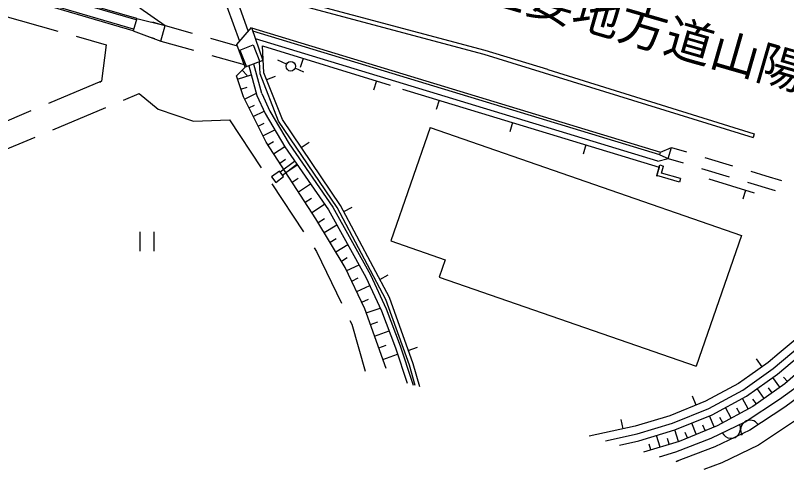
# Model space of a CAD drawing. Units: millimetres, scale not verified. Extents: x 40000 to 680000, y 20000 to 380000.
# Drawn here: x 378899 to 419126, y 231228 to 254894 of the extents above; entities that cross this region are included whole.
import ezdxf
from ezdxf.enums import TextEntityAlignment as Align

# ---------------------------------------------------------------- set-up
doc = ezdxf.new("R2010")
doc.units = ezdxf.units.MM
doc.header["$LTSCALE"] = 1000
doc.layers.add('M-BGD', color=7, linetype='Continuous', lineweight=25)
doc.styles.add('ＭＳ ゴシック', font='')
doc.styles.get('ＭＳ ゴシック').set_extended_font_data('MS Gothic')

msp = doc.modelspace()

# ---------------------------------------------------------------- linework, layer by layer
at = {"layer": 'M-BGD'}
for p, q in [((385204, 254658), (376781, 257132)), ((385228, 254740), (376805, 257214)), ((385039, 254097), (376628, 256568)), ((385063, 254178), (376652, 256649)), ((403396, 253071), (391574, 256222)), ((390493, 255569), (391043, 254064)), ((385395, 255283), (386713, 254369)), ((389930, 255363), (390591, 253553)), ((378218, 254889), (381106, 254077)), ((385228, 254740), (385039, 254097)), ((385228, 254740), (386713, 254369)), ((386042, 254556), (386379, 254462)), ((386042, 254556), (386379, 254462)), ((386485, 253561), (386713, 254369)), ((386485, 253561), (386713, 254369)), ((386485, 253561), (386713, 254369)), ((386485, 253561), (386713, 254369)), ((386713, 254369), (388111, 253975)), ((390443, 253385), (391216, 254259)), ((390443, 253385), (391216, 254259)), ((390443, 253385), (391216, 254259)), ((390443, 253385), (391216, 254259)), ((391216, 254259), (391802, 252538)), ((391216, 254259), (391802, 252538)), ((391216, 254259), (391802, 252538)), ((391216, 254259), (391802, 252538)), ((391216, 254253), (412553, 247771)), ((391216, 254253), (412553, 247771)), ((385039, 254097), (386485, 253561)), ((412509, 247627), (391278, 254077)), ((412509, 247627), (391278, 254077)), ((382068, 253806), (383635, 253365)), ((386166, 253670), (385835, 253782)), ((386166, 253670), (385835, 253782)), ((386485, 253561), (388180, 253083)), ((389074, 253703), (390472, 253309)), ((412407, 247292), (391417, 253669)), ((412407, 247292), (391417, 253669)), ((383635, 253365), (383396, 251466)), ((390888, 252196), (390443, 253385)), ((390888, 252196), (390443, 253385)), ((390888, 252196), (390443, 253385)), ((390888, 252196), (390443, 253385)), ((390603, 253076), (391294, 253356)), ((390603, 253076), (391294, 253356)), ((390603, 253076), (390950, 252219)), ((390603, 253076), (390950, 252219)), ((391294, 253356), (391648, 252481)), ((391294, 253356), (391648, 252481)), ((406665, 252068), (403396, 253071)), ((389142, 252811), (390837, 252333)), ((393903, 252653), (393757, 252175)), ((391802, 252538), (390888, 252196)), ((391802, 252538), (390888, 252196)), ((391802, 252538), (390888, 252196)), ((391802, 252538), (390888, 252196)), ((391752, 250823), (391329, 252361)), ((391752, 250823), (391329, 252361)), ((391664, 251857), (391628, 252473)), ((391664, 251857), (391628, 252473)), ((391664, 251857), (391628, 252473)), ((391664, 251857), (391628, 252473)), ((393036, 252349), (392582, 252557)), ((390888, 252196), (390430, 251744)), ((390888, 252196), (390430, 251744)), ((390888, 252196), (390430, 251744)), ((390888, 252196), (390430, 251744)), ((390728, 252038), (390992, 251770)), ((392628, 249388), (391664, 251857)), ((392628, 249388), (391664, 251857)), ((392628, 249388), (391664, 251857)), ((392628, 249388), (391664, 251857)), ((393946, 251933), (393491, 252141)), ((406687, 252061), (406665, 252068)), ((406665, 252068), (417435, 248721)), ((383396, 251466), (380630, 250303)), ((383396, 251466), (383295, 251391)), ((383396, 251466), (383295, 251391)), ((390487, 251570), (391202, 251804)), ((392009, 251547), (392474, 251729)), ((397728, 251482), (397581, 251004)), ((390659, 251044), (390988, 251151)), ((399086, 251052), (412485, 246987)), ((384537, 250481), (385354, 250822)), ((385354, 250822), (386340, 250008)), ((390850, 250525), (391468, 250837)), ((391497, 250730), (391929, 249782)), ((391497, 250730), (391929, 249782)), ((391752, 250823), (392169, 249907)), ((391752, 250823), (392169, 249907)), ((401000, 250471), (400855, 249993)), ((379708, 249916), (376943, 248753)), ((380847, 248937), (383615, 250095)), ((386340, 250008), (388189, 249381)), ((391079, 250072), (391362, 250215)), ((391307, 249619), (391873, 249904)), ((392169, 249907), (393178, 248195)), ((392169, 249907), (393178, 248195)), ((388189, 249381), (390068, 249452)), ((390068, 249452), (391721, 246948)), ((391557, 249123), (391867, 249279)), ((395677, 244879), (392628, 249388)), ((395677, 244879), (392628, 249388)), ((395677, 244879), (392628, 249388)), ((395677, 244879), (392628, 249388)), ((400537, 249054), (398491, 243147)), ((400537, 249054), (398491, 243147)), ((400537, 249054), (416773, 243430)), ((400537, 249054), (416773, 243430)), ((404828, 249310), (404683, 248831)), ((391806, 248627), (392426, 248939)), ((417435, 248721), (417375, 248530)), ((377157, 247393), (379925, 248551)), ((392070, 248145), (392358, 248332)), ((393813, 248004), (394227, 248285)), ((392369, 247684), (392946, 248058)), ((393178, 248195), (395461, 244906)), ((393178, 248195), (395461, 244906)), ((408655, 248148), (408510, 247670)), ((412553, 247771), (413120, 248016)), ((412553, 247771), (413120, 248016)), ((412553, 247771), (413120, 248016)), ((412553, 247771), (413120, 248016)), ((412948, 247441), (413120, 248016)), ((412948, 247441), (413120, 248016)), ((413120, 248016), (413907, 247780)), ((412407, 247292), (412948, 247441)), ((412407, 247292), (412948, 247441)), ((412509, 247627), (412553, 247771)), ((412509, 247627), (412553, 247771)), ((412509, 247627), (412948, 247441)), ((412509, 247627), (412948, 247441)), ((412948, 247441), (413734, 247206)), ((414865, 247493), (416302, 247063)), ((392684, 247200), (392987, 247396)), ((392705, 246738), (393465, 247308)), ((392825, 246577), (393579, 247144)), ((392999, 246715), (393604, 247109)), ((412350, 246544), (412521, 247104)), ((412350, 246544), (412521, 247104)), ((412521, 247104), (412712, 247045)), ((412521, 247104), (412712, 247045)), ((412521, 247104), (412712, 247045)), ((412521, 247104), (412712, 247045)), ((412600, 246679), (412712, 247045)), ((412600, 246679), (412712, 247045)), ((392670, 246785), (392263, 246482)), ((392670, 246785), (392263, 246482)), ((392825, 246577), (392670, 246785)), ((392888, 246492), (392705, 246738)), ((412483, 246987), (412338, 246509)), ((412485, 246987), (412456, 246891)), ((412485, 246987), (412456, 246891)), ((412485, 246986), (412456, 246891)), ((412485, 246986), (412456, 246891)), ((413590, 246392), (412600, 246679)), ((413590, 246392), (412600, 246679)), ((414692, 246919), (416129, 246489)), ((417260, 246776), (418046, 246541)), ((392263, 246482), (392481, 246189)), ((392263, 246482), (392481, 246189)), ((392481, 246189), (392888, 246492)), ((392481, 246189), (392888, 246492)), ((393329, 246206), (393648, 246413)), ((413534, 246200), (412350, 246544)), ((413534, 246200), (412350, 246544)), ((413590, 246392), (413534, 246200)), ((413590, 246392), (413534, 246200)), ((413590, 246392), (413534, 246200)), ((413590, 246392), (413534, 246200)), ((415078, 246377), (417432, 245655)), ((417087, 246202), (418524, 245772)), ((418046, 246541), (418858, 246297)), ((392272, 246113), (393925, 243610)), ((393660, 245697), (394296, 246111)), ((416990, 245791), (416843, 245313)), ((394008, 245162), (394342, 245379)), ((394356, 244627), (395025, 245061)), ((395461, 244906), (397427, 241375)), ((395461, 244906), (397427, 241375)), ((398220, 240095), (395677, 244879)), ((398220, 240095), (395677, 244879)), ((398220, 240095), (395677, 244879)), ((398220, 240095), (395677, 244879)), ((396023, 244673), (396465, 244907)), ((394687, 244104), (395018, 244304)), ((395008, 243574), (395670, 243976)), ((385388, 243618), (385388, 242618)), ((386138, 242618), (386138, 243618)), ((416773, 243430), (414412, 236614)), ((416773, 243430), (414412, 236614)), ((395311, 243074), (395624, 243264)), ((398491, 243147), (401325, 242165)), ((398491, 243147), (401325, 242165)), ((394475, 242775), (394597, 242592)), ((394597, 242592), (395912, 239895)), ((395615, 242574), (396239, 242953)), ((395909, 242090), (396212, 242273)), ((396186, 241596), (396827, 241898)), ((401325, 242165), (401010, 241256)), ((401325, 242165), (401010, 241256)), ((397427, 241375), (398241, 239607)), ((397427, 241375), (398241, 239607)), ((397902, 241141), (398343, 241376)), ((396443, 241051), (396784, 241211)), ((401010, 241256), (414412, 236614)), ((401010, 241256), (414412, 236614)), ((396701, 240505), (397382, 240827)), ((396962, 239951), (397309, 240115)), ((399450, 236664), (398220, 240095)), ((399450, 236664), (398220, 240095)), ((399450, 236664), (398220, 240095)), ((399450, 236664), (398220, 240095)), ((397204, 239389), (397925, 239647)), ((398241, 239607), (398977, 237669)), ((398241, 239607), (398977, 237669)), ((396351, 238997), (396445, 238804)), ((396445, 238804), (397138, 236361)), ((397420, 238785), (397797, 238921)), ((397636, 238182), (398390, 238453)), ((418423, 236490), (419947, 237761)), ((418423, 236490), (419947, 237761)), ((397855, 237573), (398236, 237709)), ((398722, 237579), (399337, 235722)), ((398722, 237579), (399337, 235722)), ((398977, 237669), (399603, 235777)), ((398977, 237669), (399603, 235777)), ((399395, 237439), (399866, 237608)), ((398073, 236963), (398835, 237237)), ((417851, 236586), (417561, 236994)), ((399755, 235601), (399450, 236664)), ((399755, 235601), (399450, 236664)), ((399755, 235601), (399450, 236664)), ((399755, 235601), (399450, 236664)), ((416836, 235363), (418423, 236490)), ((416836, 235363), (418423, 236490)), ((417032, 235048), (418649, 236197)), ((417032, 235048), (418649, 236197)), ((399603, 235777), (399642, 235634)), ((399603, 235777), (399642, 235634)), ((418781, 235520), (418417, 236032)), ((419170, 235818), (418969, 236049)), ((415079, 234418), (416836, 235363)), ((415079, 234418), (416836, 235363)), ((419038, 235703), (417364, 234513)), ((419038, 235703), (417364, 234513)), ((417961, 234938), (417598, 235450)), ((418371, 235229), (418189, 235485)), ((414403, 234584), (414213, 235046)), ((417124, 234385), (416827, 234938)), ((417552, 234647), (417370, 234903)), ((413181, 233640), (415079, 234418)), ((413181, 233640), (415079, 234418)), ((416240, 233909), (415942, 234462)), ((416682, 234147), (416533, 234423)), ((410606, 233349), (410502, 233837)), ((413305, 233291), (415237, 234083)), ((413305, 233291), (415237, 234083)), ((415347, 233449), (415109, 234030)), ((415797, 233671), (415648, 233948)), ((419538, 233745), (417656, 232505)), ((411329, 233084), (413181, 233640)), ((411329, 233084), (413181, 233640)), ((415506, 233514), (413515, 232698)), ((415506, 233514), (413515, 232698)), ((414417, 233068), (414179, 233649)), ((414882, 233259), (414763, 233549)), ((409675, 232721), (411329, 233084)), ((409675, 232721), (411329, 233084)), ((412524, 232401), (412343, 233002)), ((413487, 232690), (413306, 233291)), ((413952, 232878), (413833, 233168)), ((410417, 232505), (411422, 232726)), ((410417, 232505), (411422, 232726)), ((412043, 232257), (411953, 232557)), ((413005, 232545), (412915, 232846)), ((412505, 231899), (413354, 232157)), ((412505, 231899), (413354, 232157)), ((417656, 232505), (415747, 231583)), ((413513, 231694), (413366, 231649)), ((413366, 231649), (413513, 231694)), ((413513, 231694), (413366, 231649)), ((413366, 231649), (413513, 231694)), ((415747, 231583), (414816, 231228))]:
    msp.add_line(p, q, dxfattribs=at)
for points in [[(391522, 256029), (403341, 252879), (417375, 248530)], [(399993, 235532), (399648, 236735), (398406, 240194), (395851, 244997), (392824, 249464), (391866, 251911), (391785, 253302), (398446, 251262)], [(391076, 252266), (391497, 250730), (391929, 249782), (392951, 248050), (395232, 244763), (397186, 241253), (397992, 239503), (398722, 237579), (399337, 235722)], [(398242, 236493), (397129, 239598), (396108, 241760), (394567, 244301), (391976, 248290), (390790, 250645), (390430, 251744), (390888, 252196)], [(420249, 244602), (424449, 243332), (424551, 243270), (424121, 242731), (423809, 242339), (423641, 242143), (423305, 241754), (422969, 241364), (422634, 240975), (422294, 240602), (421955, 240251), (421615, 239899), (421105, 239371), (420569, 238882), (419678, 238070), (418738, 237286), (418173, 236815), (417203, 236126), (416620, 235712), (414904, 234789), (413044, 234027), (411226, 233482), (408826, 232967)], [(410417, 232505), (411422, 232726), (413305, 233291), (415237, 234083), (417032, 235048), (418649, 236197), (420190, 237482), (421649, 238811), (423041, 240253), (424410, 241841), (425570, 243298)], [(426061, 242906), (424893, 241440), (423505, 239830), (422082, 238355), (419038, 235703), (417364, 234513), (415506, 233514), (413515, 232698), (411664, 232143)], [(412505, 231899), (413354, 232157), (415196, 232861), (416968, 233716), (418749, 234889), (420200, 235937), (421734, 237187), (422268, 237710), (426007, 241134)], [(426478, 240901), (422578, 237328), (422056, 236817), (420499, 235548), (419027, 234486), (417210, 233289), (415390, 232410), (413366, 231649)]]:
    msp.add_lwpolyline(points, dxfattribs=at)
msp.add_circle((393264, 252245), 250, dxfattribs=at)
for centre, start, end in [((417227, 233300), 33.386, 213.386), ((416223, 233357), 205.7644, 25.7644)]:
    msp.add_arc(centre, 500, start, end, dxfattribs=at)

# ---------------------------------------------------------------- texts
at = {"layer": 'M-BGD', "style": 'ＭＳ ゴシック'}
msp.add_text('主要地方道山陽豊田線', height=1833, rotation=343.94, dxfattribs=at).set_placement((414858, 251802), align=Align.BOTTOM_CENTER)

doc.saveas('drawing.dxf')
